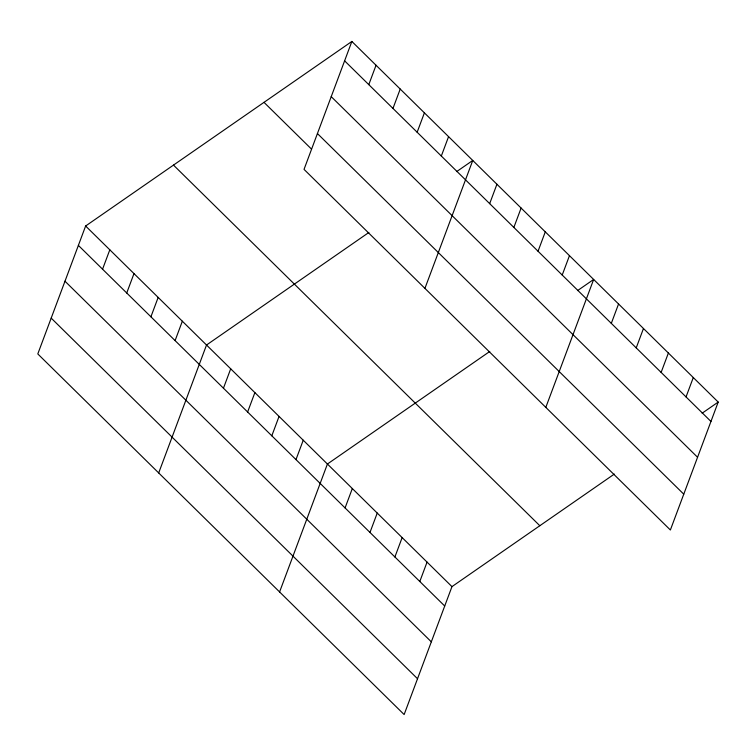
<?xml version="1.0" encoding="UTF-8"?>
<svg xmlns="http://www.w3.org/2000/svg" width="756" height="756" viewBox="0 0 756 756"><rect width="100%" height="100%" fill="white"/><g stroke="black" fill="none" stroke-linecap="round" stroke-linejoin="round"><path stroke-width="1.13" d="M351.861 41.448L304.035 169.372L670.374 529.994L718.2 402.069L351.861 41.448L85.626 226.006L37.8 353.931L404.139 714.552L451.965 586.628L614.316 474.088M102.561 269.193L109.809 249.811M126.734 292.997L133.982 273.615M150.916 316.792L158.165 297.41M175.099 340.597L182.338 321.215M158.694 472.935L206.52 345.019L368.871 232.47M223.455 388.197L230.703 368.815M368.796 84.625L376.044 65.243M247.628 412.001L254.876 392.619M392.969 108.429L400.217 89.047M271.81 435.806L279.058 416.414M417.151 132.234L424.399 112.852M295.983 459.601L303.232 440.219M441.324 156.029L448.573 136.647M279.588 591.948L327.414 464.023L489.756 351.474M424.929 288.376L472.755 160.452L456.69 171.584M345.076 507.928L352.324 488.546M489.68 203.638L496.928 184.247M369.986 532.451L377.235 513.069M513.863 227.433L521.111 208.051M394.897 556.974L402.145 537.592M538.045 251.238L545.284 231.856M419.807 581.496L427.055 562.105M562.218 275.033L569.466 255.651M545.813 407.38L593.649 279.455L577.584 290.587M611.311 323.36L618.559 303.978M636.221 347.883L643.469 328.501M661.131 372.406L668.38 353.024M686.042 396.928L693.29 377.546M702.144 413.201L718.2 402.069M344.613 60.83L710.952 421.451M331.222 96.645L697.561 457.267M317.425 133.547L683.764 494.169M264.005 102.353L311.529 149.13M173.483 165.101L539.822 525.722M85.626 226.006L451.965 586.628M78.378 245.388L444.717 606.019M64.988 281.213L431.326 641.835M51.191 318.115L417.529 678.737"/></g></svg>
